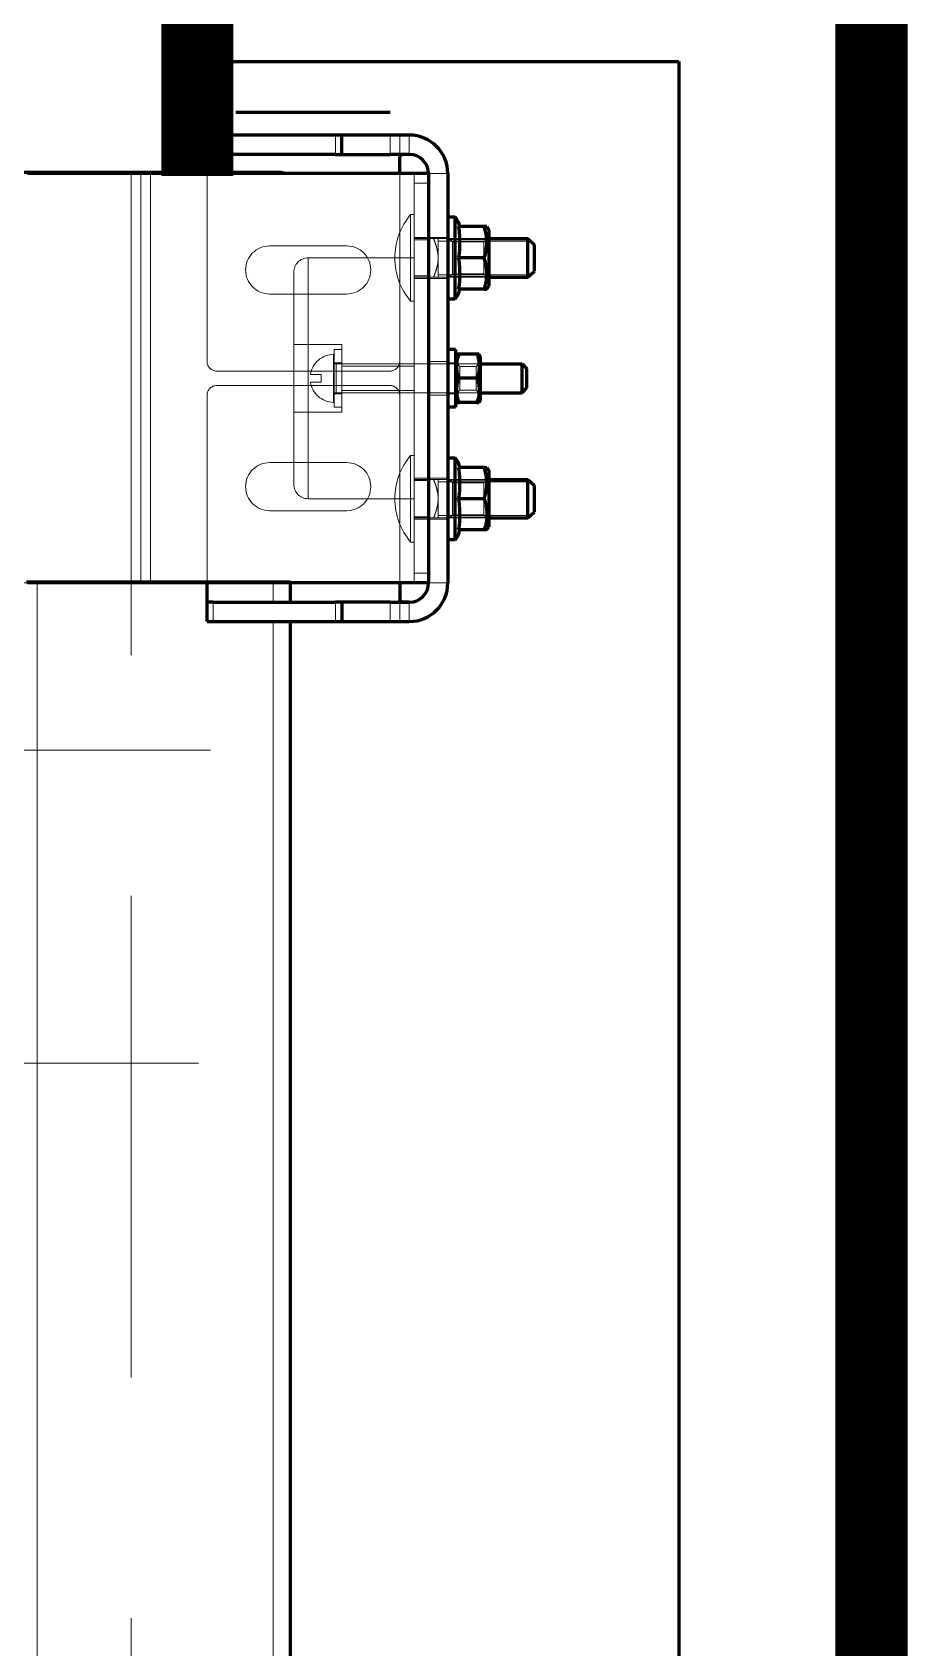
# Model space of a CAD drawing. Header units: millimetres. Extents: x 0 to 594, y 0 to 420.
# Drawn here: x 463.33 to 470.6, y 154.75 to 168.16 of the extents above; entities that cross this region are included whole.
import ezdxf

# ---------------------------------------------------------------- set-up
doc = ezdxf.new("R2010")
doc.units = ezdxf.units.MM
for name, pattern in [('K5LT_AXLED', [19.5, 15, -1.5, 1.5, -1.5]), ('K5LT_BASIC', [0]), ('K5LT_DASHED', [6, 4, -2]), ('K5LT_THIN', [0])]:
    doc.linetypes.add(name, pattern=pattern)
doc.layers.add('Системный слой', color=7, linetype='Continuous')

# ---------------------------------------------------------------- blocks, each defined once
blk = doc.blocks.new('U564')
at = {"layer": 'Системный слой', "color": 30, "linetype": 'K5LT_AXLED', "lineweight": 18, "true_color": 0xff8000}
for q in [(462.491, 164.52), (460.171, 162.2), (462.491, 159.88), (464.811, 162.2)]:
    blk.add_line((462.491, 162.2), q, dxfattribs=at)
blk = doc.blocks.new('U605')
at = {"layer": 'Системный слой', "color": 30, "linetype": 'K5LT_AXLED', "lineweight": 18, "true_color": 0xff8000}
for q in [(462.593, 161.72), (460.473, 159.6), (462.593, 157.48), (464.713, 159.6)]:
    blk.add_line((462.593, 159.6), q, dxfattribs=at)
blk = doc.blocks.new('U604')
at = {"layer": 'Системный слой', "color": 5, "linetype": 'K5LT_BASIC', "lineweight": 60, "true_color": 0x0000ff}
for radius in [0.12, 0.03]:
    blk.add_circle((462.593, 159.6), radius, dxfattribs=at)
at = {"layer": 'Системный слой'}
blk.add_blockref('U605', (0, 0), dxfattribs=at)
blk = doc.blocks.new('U662')
at = {"layer": 'Системный слой', "color": 5, "linetype": 'K5LT_BASIC', "lineweight": 60, "true_color": 0x0000ff}
for p, q in [((464.783, 167.15), (464.783, 167.31)), ((464.835, 167.31), (464.783, 167.31)), ((465.85, 167.31), (464.835, 167.31)), ((465.903, 167.31), (465.85, 167.31)), ((465.903, 167.15), (465.903, 167.31)), ((466.303, 167.31), (465.903, 167.31)), ((466.463, 167.31), (466.303, 167.31)), ((464.783, 166.99), (464.783, 167.15)), ((464.783, 167.15), (464.835, 167.15)), ((465.85, 167.15), (464.835, 167.15)), ((465.85, 167.15), (465.903, 167.15)), ((465.903, 167.15), (466.303, 167.15)), ((466.463, 167.15), (466.303, 167.15)), ((466.383, 166.99), (466.383, 167.128)), ((464.234, 166.99), (463.292, 166.99)), ((464.314, 166.99), (464.234, 166.99)), ((466.383, 166.99), (464.314, 166.99)), ((466.623, 166.99), (466.383, 166.99)), ((466.623, 166.99), (466.623, 163.59)), ((466.783, 166.99), (466.783, 163.59)), ((466.783, 166.63), (466.843, 166.63)), ((466.843, 165.95), (466.843, 166.63)), ((467.084, 166.55), (466.869, 166.55)), ((467.108, 166.55), (467.084, 166.55)), ((467.108, 166.55), (467.123, 166.524)), ((467.108, 166.55), (467.123, 166.524)), ((467.123, 166.524), (467.123, 166.056)), ((467.123, 166.45), (467.447, 166.45)), ((467.447, 166.45), (467.503, 166.4)), ((467.447, 166.13), (467.447, 166.45)), ((467.503, 166.18), (467.503, 166.4)), ((467.084, 166.29), (466.869, 166.29)), ((467.123, 166.13), (467.447, 166.13)), ((467.447, 166.13), (467.503, 166.18)), ((467.084, 166.03), (466.869, 166.03)), ((467.084, 166.03), (467.108, 166.03)), ((467.108, 166.03), (467.123, 166.056)), ((467.108, 166.03), (467.123, 166.056)), ((467.108, 166.03), (467.108, 166.03)), ((466.783, 165.95), (466.843, 165.95)), ((466.847, 165.53), (466.783, 165.53)), ((466.847, 165.53), (466.847, 165.05)), ((466.858, 165.49), (466.847, 165.47)), ((466.876, 165.49), (466.858, 165.49)), ((467.025, 165.49), (466.876, 165.49)), ((467.043, 165.49), (467.025, 165.49)), ((467.055, 165.47), (467.043, 165.49)), ((467.055, 165.134), (467.055, 165.47)), ((467.055, 165.41), (467.399, 165.41)), ((467.399, 165.41), (467.439, 165.37)), ((467.399, 165.17), (467.399, 165.41)), ((467.439, 165.21), (467.439, 165.37)), ((467.025, 165.29), (466.876, 165.29)), ((467.399, 165.17), (467.439, 165.21)), ((466.847, 165.05), (466.783, 165.05)), ((466.858, 165.09), (466.847, 165.11)), ((466.858, 165.09), (466.876, 165.09)), ((467.025, 165.09), (466.876, 165.09)), ((467.025, 165.09), (467.043, 165.09)), ((467.055, 165.11), (467.043, 165.09)), ((467.055, 165.17), (467.399, 165.17)), ((467.055, 165.11), (467.055, 165.134)), ((466.783, 164.63), (466.843, 164.63)), ((466.843, 163.95), (466.843, 164.63)), ((467.084, 164.55), (466.869, 164.55)), ((467.084, 164.55), (466.88, 164.55)), ((467.084, 164.55), (467.108, 164.55)), ((467.108, 164.55), (467.123, 164.524)), ((467.108, 164.55), (467.123, 164.524)), ((467.123, 164.524), (467.123, 164.056)), ((467.123, 164.45), (467.447, 164.45)), ((467.447, 164.45), (467.503, 164.4)), ((467.447, 164.13), (467.447, 164.45)), ((467.503, 164.18), (467.503, 164.4)), ((467.084, 164.29), (466.869, 164.29)), ((467.123, 164.13), (467.447, 164.13)), ((467.447, 164.13), (467.503, 164.18)), ((467.084, 164.03), (466.869, 164.03)), ((467.084, 164.03), (466.88, 164.03)), ((467.108, 164.03), (467.084, 164.03)), ((467.108, 164.03), (467.123, 164.056)), ((467.108, 164.03), (467.123, 164.056)), ((466.783, 163.95), (466.843, 163.95)), ((464.234, 163.59), (463.292, 163.59)), ((464.314, 163.59), (464.234, 163.59)), ((466.383, 163.59), (464.314, 163.59)), ((464.783, 163.43), (464.783, 163.59)), ((466.623, 163.59), (466.383, 163.59)), ((466.383, 163.59), (466.383, 163.451)), ((464.835, 163.43), (464.783, 163.43)), ((464.783, 163.27), (464.783, 163.43)), ((464.835, 163.43), (465.85, 163.43)), ((465.903, 163.43), (465.85, 163.43)), ((466.303, 163.43), (465.903, 163.43)), ((465.903, 163.43), (465.903, 163.27)), ((466.303, 163.43), (466.463, 163.43)), ((464.783, 163.27), (464.835, 163.27)), ((464.835, 163.27), (465.85, 163.27)), ((465.85, 163.27), (465.903, 163.27)), ((465.903, 163.27), (466.303, 163.27)), ((466.303, 163.27), (466.463, 163.27))]:
    blk.add_line(p, q, dxfattribs=at)
at = {"layer": 'Системный слой', "color": 7, "linetype": 'K5LT_THIN', "lineweight": 18}
for p, q in [((464.835, 167.15), (464.835, 167.31)), ((465.85, 167.31), (465.85, 167.15)), ((466.303, 167.15), (466.303, 167.31)), ((466.463, 167.31), (466.463, 167.15)), ((464.234, 163.59), (464.234, 166.99)), ((464.314, 163.59), (464.314, 166.99)), ((466.383, 163.59), (466.383, 166.99)), ((466.623, 166.99), (466.783, 166.99)), ((467.123, 166.43), (467.447, 166.43)), ((467.469, 166.43), (467.447, 166.43)), ((467.123, 166.15), (467.447, 166.15)), ((467.469, 166.15), (467.447, 166.15)), ((467.123, 164.43), (467.447, 164.43)), ((467.469, 164.43), (467.447, 164.43)), ((467.123, 164.15), (467.447, 164.15)), ((467.469, 164.15), (467.447, 164.15)), ((466.783, 163.59), (466.623, 163.59)), ((464.835, 163.27), (464.835, 163.43)), ((465.85, 163.43), (465.85, 163.27)), ((466.303, 163.43), (466.303, 163.27)), ((466.463, 163.27), (466.463, 163.43))]:
    blk.add_line(p, q, dxfattribs=at)
at = {"layer": 'Системный слой', "color": 7, "linetype": 'K5LT_DASHED', "lineweight": 18}
for p, q in [((466.383, 167.3), (466.383, 167.128)), ((466.463, 167.15), (466.463, 167.31)), ((466.463, 167.15), (466.462, 167.15)), ((463.212, 166.99), (464.154, 166.99)), ((464.154, 163.59), (464.154, 166.99)), ((464.154, 166.99), (464.154, 96.037)), ((464.154, 166.99), (464.314, 166.99)), ((464.234, 166.99), (464.234, 163.59)), ((464.314, 163.59), (464.314, 166.99)), ((464.314, 166.99), (464.314, 163.59)), ((464.314, 166.99), (464.314, 163.59)), ((464.314, 166.99), (466.383, 166.99)), ((464.783, 165.43), (464.783, 166.99)), ((466.383, 166.99), (464.783, 166.99)), ((466.383, 166.99), (464.783, 166.99)), ((466.383, 163.59), (466.383, 166.99)), ((466.383, 166.99), (466.503, 166.99)), ((466.383, 166.99), (466.383, 163.59)), ((466.383, 166.99), (466.383, 163.59)), ((466.383, 165.43), (466.383, 166.99)), ((466.503, 163.59), (466.503, 166.99)), ((466.503, 166.99), (466.503, 166.91)), ((466.623, 166.99), (466.503, 166.99)), ((466.623, 163.59), (466.623, 166.99)), ((466.623, 166.91), (466.623, 166.99)), ((466.783, 166.99), (466.623, 166.99)), ((466.623, 166.91), (466.503, 166.91)), ((466.503, 163.67), (466.503, 166.91)), ((466.623, 166.91), (466.503, 166.91)), ((466.623, 166.91), (466.623, 163.67)), ((466.474, 166.65), (466.503, 166.65)), ((466.474, 165.93), (466.474, 166.65)), ((466.503, 165.93), (466.503, 166.65)), ((466.783, 165.95), (466.783, 166.63)), ((466.783, 165.95), (466.783, 166.63)), ((466.783, 166.63), (466.843, 166.63)), ((466.843, 166.63), (466.843, 166.584)), ((466.843, 165.95), (466.843, 166.63)), ((466.843, 166.63), (466.843, 165.995)), ((466.843, 166.584), (466.843, 165.95)), ((466.869, 166.55), (466.88, 166.55)), ((467.084, 166.55), (466.869, 166.55)), ((466.869, 166.55), (466.88, 166.55)), ((467.084, 166.55), (467.108, 166.55)), ((466.623, 166.46), (466.503, 166.46)), ((466.623, 166.46), (466.503, 166.46)), ((466.664, 166.45), (466.503, 166.45)), ((466.623, 166.44), (466.503, 166.44)), ((466.623, 166.44), (466.503, 166.44)), ((466.623, 166.44), (466.503, 166.44)), ((466.623, 166.44), (466.503, 166.44)), ((466.623, 166.46), (466.783, 166.46)), ((466.664, 166.45), (466.703, 166.45)), ((466.703, 166.29), (466.703, 166.45)), ((466.703, 166.45), (466.703, 166.403)), ((466.703, 166.29), (466.703, 166.45)), ((466.703, 166.45), (466.703, 166.403)), ((466.703, 166.45), (467.123, 166.45)), ((466.703, 166.43), (467.447, 166.43)), ((466.703, 166.43), (467.123, 166.43)), ((466.703, 166.403), (466.703, 166.29)), ((466.703, 166.403), (466.703, 166.29)), ((466.783, 166.463), (466.823, 166.423)), ((466.783, 166.463), (466.823, 166.423)), ((467.103, 166.443), (466.803, 166.443)), ((467.103, 166.443), (466.803, 166.443)), ((467.083, 166.423), (466.823, 166.423)), ((466.823, 166.157), (466.823, 166.423)), ((467.083, 166.423), (466.823, 166.423)), ((466.823, 166.423), (466.823, 166.157)), ((467.123, 166.463), (467.083, 166.423)), ((467.123, 166.463), (467.083, 166.423)), ((467.083, 166.157), (467.083, 166.423)), ((467.083, 166.423), (467.083, 166.157)), ((467.123, 166.524), (467.123, 166.173)), ((467.447, 166.45), (467.447, 166.403)), ((467.447, 166.43), (467.469, 166.43)), ((467.447, 166.403), (467.447, 166.13)), ((465.303, 166.39), (465.943, 166.39)), ((466.503, 166.29), (465.623, 166.29)), ((465.623, 164.29), (465.623, 166.29)), ((466.503, 166.29), (466.503, 164.663)), ((466.703, 166.29), (466.703, 166.13)), ((466.703, 166.13), (466.703, 166.29)), ((466.703, 166.29), (466.703, 166.13)), ((466.703, 166.13), (466.703, 166.29)), ((467.084, 166.29), (466.869, 166.29)), ((467.084, 166.29), (466.869, 166.29)), ((467.084, 166.29), (466.869, 166.29)), ((465.503, 166.17), (465.503, 164.738)), ((466.623, 166.14), (466.503, 166.14)), ((466.623, 166.14), (466.503, 166.14)), ((466.623, 166.14), (466.503, 166.14)), ((466.623, 166.14), (466.503, 166.14)), ((466.664, 166.13), (466.503, 166.13)), ((466.703, 166.13), (466.664, 166.13)), ((466.703, 166.15), (467.447, 166.15)), ((466.703, 166.15), (467.123, 166.15)), ((466.703, 166.13), (467.123, 166.13)), ((466.783, 166.117), (466.823, 166.157)), ((466.783, 166.117), (466.823, 166.157)), ((467.103, 166.137), (466.803, 166.137)), ((467.103, 166.137), (466.803, 166.137)), ((467.083, 166.157), (466.823, 166.157)), ((467.083, 166.157), (466.823, 166.157)), ((467.123, 166.117), (467.083, 166.157)), ((467.123, 166.117), (467.083, 166.157)), ((467.123, 166.173), (467.123, 166.056)), ((467.447, 166.15), (467.469, 166.15)), ((465.943, 165.99), (465.303, 165.99)), ((466.623, 166.12), (466.503, 166.12)), ((466.623, 166.12), (466.503, 166.12)), ((466.623, 166.12), (466.783, 166.12)), ((466.843, 165.995), (466.843, 165.95)), ((466.88, 166.03), (466.869, 166.03)), ((466.869, 166.03), (466.88, 166.03)), ((467.084, 166.03), (466.869, 166.03)), ((467.108, 166.03), (467.084, 166.03)), ((466.474, 165.93), (466.503, 165.93)), ((466.783, 165.95), (466.843, 165.95)), ((465.903, 165.57), (465.503, 165.57)), ((465.834, 165.49), (465.839, 165.49)), ((465.834, 165.09), (465.834, 165.49)), ((465.839, 165.53), (465.839, 165.05)), ((465.903, 165.53), (465.839, 165.53)), ((465.839, 165.09), (465.839, 165.49)), ((465.903, 165.57), (465.903, 165.114)), ((465.903, 165.53), (465.903, 165.05)), ((466.783, 165.53), (466.783, 165.05)), ((466.847, 165.134), (466.847, 165.47)), ((466.303, 165.35), (464.863, 165.35)), ((465.641, 165.322), (465.731, 165.322)), ((465.731, 165.258), (465.731, 165.322)), ((465.903, 165.418), (465.839, 165.418)), ((465.855, 165.17), (465.855, 165.41)), ((465.855, 165.41), (467.055, 165.41)), ((466.503, 165.39), (465.903, 165.39)), ((466.623, 165.43), (466.783, 165.43)), ((466.847, 165.418), (466.783, 165.418)), ((466.847, 165.425), (466.883, 165.388)), ((467.018, 165.388), (466.883, 165.388)), ((466.883, 165.191), (466.883, 165.388)), ((467.055, 165.425), (467.018, 165.388)), ((467.018, 165.191), (467.018, 165.388)), ((467.399, 165.41), (467.399, 165.29)), ((464.863, 165.23), (466.303, 165.23)), ((465.641, 165.258), (465.731, 165.258)), ((466.503, 165.19), (465.903, 165.19)), ((466.847, 165.155), (466.883, 165.191)), ((467.025, 165.29), (466.876, 165.29)), ((467.018, 165.191), (466.883, 165.191)), ((467.055, 165.155), (467.018, 165.191)), ((467.399, 165.29), (467.399, 165.17)), ((464.783, 163.59), (464.783, 165.15)), ((465.834, 165.09), (465.839, 165.09)), ((465.903, 165.162), (465.839, 165.162)), ((465.903, 165.05), (465.839, 165.05)), ((465.855, 165.17), (467.055, 165.17)), ((465.903, 165.114), (465.903, 165.01)), ((466.383, 163.59), (466.383, 165.15)), ((466.623, 165.15), (466.783, 165.15)), ((466.847, 165.162), (466.783, 165.162)), ((466.847, 165.11), (466.847, 165.134)), ((465.903, 165.01), (465.503, 165.01)), ((465.503, 164.738), (465.503, 164.41)), ((466.474, 164.65), (466.503, 164.65)), ((466.474, 164.65), (466.503, 164.65)), ((466.474, 163.93), (466.474, 164.65)), ((466.474, 163.93), (466.474, 164.65)), ((466.474, 164.65), (466.474, 164.544)), ((466.503, 164.663), (466.503, 164.29)), ((466.503, 163.93), (466.503, 164.65)), ((466.503, 163.93), (466.503, 164.65)), ((465.303, 164.59), (465.943, 164.59)), ((466.474, 164.544), (466.474, 163.93)), ((466.783, 163.95), (466.783, 164.63)), ((466.783, 164.63), (466.843, 164.63)), ((466.783, 163.95), (466.783, 164.63)), ((466.843, 163.95), (466.843, 164.63)), ((466.843, 164.63), (466.843, 164.29)), ((466.869, 164.55), (466.88, 164.55)), ((466.869, 164.55), (466.88, 164.55)), ((466.88, 164.55), (466.869, 164.55)), ((467.084, 164.55), (467.108, 164.55)), ((467.123, 164.524), (467.123, 164.173)), ((466.623, 164.46), (466.503, 164.46)), ((466.623, 164.46), (466.503, 164.46)), ((466.664, 164.45), (466.503, 164.45)), ((466.664, 164.45), (466.503, 164.45)), ((466.623, 164.44), (466.503, 164.44)), ((466.623, 164.44), (466.503, 164.44)), ((466.623, 164.44), (466.503, 164.44)), ((466.623, 164.44), (466.503, 164.44)), ((466.623, 164.46), (466.783, 164.46)), ((466.664, 164.45), (466.703, 164.45)), ((466.664, 164.45), (466.703, 164.45)), ((466.703, 164.45), (467.447, 164.45)), ((466.703, 164.29), (466.703, 164.45)), ((466.703, 164.45), (466.703, 164.403)), ((466.703, 164.29), (466.703, 164.45)), ((466.703, 164.45), (466.703, 164.403)), ((466.703, 164.45), (466.703, 164.29)), ((466.703, 164.29), (466.703, 164.45)), ((466.703, 164.45), (466.703, 164.29)), ((466.703, 164.29), (466.703, 164.45)), ((466.703, 164.45), (467.123, 164.45)), ((466.703, 164.43), (467.447, 164.43)), ((466.703, 164.43), (467.447, 164.43)), ((466.703, 164.43), (467.447, 164.43)), ((466.703, 164.43), (467.123, 164.43)), ((466.703, 164.403), (466.703, 164.29)), ((466.703, 164.403), (466.703, 164.29)), ((466.783, 164.463), (466.823, 164.423)), ((466.783, 164.463), (466.823, 164.423)), ((467.103, 164.443), (466.803, 164.443)), ((467.103, 164.443), (466.803, 164.443)), ((467.083, 164.423), (466.823, 164.423)), ((466.823, 164.423), (466.823, 164.157)), ((467.083, 164.423), (466.823, 164.423)), ((466.823, 164.423), (466.823, 164.157)), ((467.123, 164.463), (467.083, 164.423)), ((467.123, 164.463), (467.083, 164.423)), ((467.083, 164.423), (467.083, 164.157)), ((467.083, 164.423), (467.083, 164.157)), ((467.447, 164.45), (467.503, 164.4)), ((467.447, 164.45), (467.447, 164.177)), ((467.447, 164.13), (467.447, 164.45)), ((467.447, 164.45), (467.447, 164.403)), ((467.447, 164.43), (467.469, 164.43)), ((467.447, 164.43), (467.469, 164.43)), ((467.447, 164.403), (467.447, 164.13)), ((467.503, 164.18), (467.503, 164.4)), ((466.503, 164.29), (465.623, 164.29)), ((466.703, 164.29), (466.703, 164.13)), ((466.703, 164.13), (466.703, 164.29)), ((466.703, 164.29), (466.703, 164.13)), ((466.703, 164.13), (466.703, 164.29)), ((466.703, 164.13), (466.703, 164.29)), ((466.703, 164.29), (466.703, 164.177)), ((466.703, 164.29), (466.703, 164.177)), ((466.703, 164.13), (466.703, 164.29)), ((466.843, 164.29), (466.843, 163.95)), ((467.084, 164.29), (466.869, 164.29)), ((467.084, 164.29), (466.869, 164.29)), ((467.084, 164.29), (466.869, 164.29)), ((465.943, 164.19), (465.303, 164.19)), ((466.623, 164.14), (466.503, 164.14)), ((466.623, 164.14), (466.503, 164.14)), ((466.623, 164.14), (466.503, 164.14)), ((466.623, 164.14), (466.503, 164.14)), ((466.664, 164.13), (466.503, 164.13)), ((466.664, 164.13), (466.503, 164.13)), ((466.623, 164.12), (466.503, 164.12)), ((466.623, 164.12), (466.503, 164.12)), ((466.623, 164.12), (466.783, 164.12)), ((466.703, 164.13), (466.664, 164.13)), ((466.703, 164.13), (466.664, 164.13)), ((466.703, 164.177), (466.703, 164.13)), ((466.703, 164.177), (466.703, 164.13)), ((466.703, 164.15), (467.447, 164.15)), ((466.703, 164.15), (467.447, 164.15)), ((466.703, 164.15), (467.447, 164.15)), ((466.703, 164.15), (467.123, 164.15)), ((466.703, 164.13), (467.447, 164.13)), ((466.703, 164.13), (467.123, 164.13)), ((466.783, 164.117), (466.823, 164.157)), ((466.783, 164.117), (466.823, 164.157)), ((467.103, 164.137), (466.803, 164.137)), ((467.103, 164.137), (466.803, 164.137)), ((467.083, 164.157), (466.823, 164.157)), ((467.083, 164.157), (466.823, 164.157)), ((467.123, 164.117), (467.083, 164.157)), ((467.123, 164.117), (467.083, 164.157)), ((467.123, 164.173), (467.123, 164.056)), ((467.447, 164.13), (467.503, 164.18)), ((467.447, 164.177), (467.447, 164.13)), ((467.447, 164.15), (467.469, 164.15)), ((467.447, 164.15), (467.469, 164.15)), ((466.869, 164.03), (466.88, 164.03)), ((466.88, 164.03), (466.869, 164.03)), ((466.88, 164.03), (466.869, 164.03)), ((467.108, 164.03), (467.084, 164.03)), ((466.474, 163.93), (466.503, 163.93)), ((466.474, 163.93), (466.503, 163.93)), ((466.783, 163.95), (466.843, 163.95)), ((463.212, 163.59), (464.154, 163.59)), ((464.154, 163.59), (464.314, 163.59)), ((464.314, 163.59), (466.383, 163.59)), ((464.783, 163.59), (466.383, 163.59)), ((464.783, 163.59), (466.383, 163.59)), ((466.383, 163.59), (466.503, 163.59)), ((466.623, 163.67), (466.503, 163.67)), ((466.623, 163.67), (466.503, 163.67)), ((466.503, 163.67), (466.503, 163.59)), ((466.623, 163.59), (466.503, 163.59)), ((466.623, 163.59), (466.623, 163.67)), ((466.623, 163.59), (466.783, 163.59)), ((466.383, 163.451), (466.383, 163.28)), ((466.463, 163.43), (466.462, 163.43)), ((466.463, 163.27), (466.463, 163.43))]:
    blk.add_line(p, q, dxfattribs=at)
at = {"layer": 'Системный слой', "color": 5, "linetype": 'K5LT_BASIC', "lineweight": 60, "true_color": 0x0000ff}
for centre, radius, start, end in [((466.463, 166.99), 0.32, 0, 90), ((466.463, 166.99), 0.16, 0, 90), ((466.744, 166.535), 0.137, 6.2623, 43.8685), ((466.744, 166.045), 0.137, 316.1315, 353.7377), ((466.744, 166.045), 0.137, 316.1315, 338.6321), ((466.744, 164.535), 0.137, 6.2623, 43.8685), ((466.744, 164.535), 0.137, 13.8151, 43.8685), ((466.744, 164.045), 0.137, 316.1315, 353.7377), ((466.744, 164.045), 0.137, 316.1315, 338.6321), ((466.463, 163.59), 0.16, 270, 0), ((466.463, 163.59), 0.32, 270, 0)]:
    blk.add_arc(centre, radius, start, end, dxfattribs=at)
at = {"layer": 'Системный слой', "color": 7, "linetype": 'K5LT_DASHED', "lineweight": 18}
for centre, radius, start, end in [((466.903, 166.29), 0.56, 139.9948, 180), ((466.744, 166.535), 0.137, 6.2623, 43.8685), ((465.303, 166.19), 0.2, 90, 270), ((465.623, 166.17), 0.12, 90, 180), ((465.943, 166.19), 0.2, 270, 90), ((466.903, 166.29), 0.56, 180, 220.0052), ((466.744, 166.045), 0.137, 338.6321, 353.7377), ((465.839, 165.29), 0.2, 91.2029, 170.7952), ((464.863, 165.43), 0.08, 180, 270), ((465.855, 165.426), 0.016, 180, 270), ((466.303, 165.43), 0.08, 270, 0), ((464.863, 165.15), 0.08, 90, 180), ((465.839, 165.29), 0.2, 189.2048, 268.7971), ((466.303, 165.15), 0.08, 0, 90), ((465.855, 165.154), 0.016, 90, 180), ((466.903, 164.29), 0.56, 139.9948, 180), ((466.903, 164.29), 0.56, 139.9948, 180), ((465.303, 164.39), 0.2, 90, 270), ((465.943, 164.39), 0.2, 270, 90), ((466.744, 164.535), 0.137, 6.2623, 13.8151), ((465.623, 164.41), 0.12, 180, 270), ((466.903, 164.29), 0.56, 180, 220.0052), ((466.903, 164.29), 0.56, 180, 220.0052), ((466.744, 164.045), 0.137, 338.6321, 353.7377)]:
    blk.add_arc(centre, radius, start, end, dxfattribs=at)
for points, knots in [([(466.463, 167.31), (466.458, 167.31), (466.451, 167.31), (466.44, 167.31), (466.432, 167.31), (466.423, 167.31), (466.415, 167.31), (466.408, 167.309), (466.401, 167.309), (466.395, 167.308), (466.39, 167.307), (466.387, 167.305), (466.384, 167.304), (466.383, 167.302), (466.383, 167.3), (466.383, 167.3)], [0, 0, 0, 0, 1.697543, 2.546301, 4.242394, 5.231324, 6.361562, 7.632783, 8.903855, 10.174849, 11.44576, 12.469599, 13.781154, 14.875518, 16, 16, 16, 16]), ([(466.869, 166.55), (466.871, 166.543), (466.873, 166.532), (466.876, 166.515), (466.877, 166.501), (466.878, 166.487), (466.879, 166.473), (466.88, 166.458), (466.88, 166.444), (466.88, 166.429), (466.88, 166.416), (466.88, 166.405), (466.88, 166.393), (466.88, 166.38), (466.879, 166.364), (466.878, 166.348), (466.876, 166.331), (466.874, 166.315), (466.872, 166.301), (466.87, 166.293), (466.869, 166.29)], [0, 0, 0, 0, 1.681923, 2.813878, 3.953273, 5.098232, 6.249568, 7.408919, 8.577144, 9.75378, 10.926066, 11.696605, 12.457191, 13.755267, 14.827527, 16.332734, 17.709999, 19.003964, 20.219014, 21, 21, 21, 21]), ([(466.869, 166.29), (466.871, 166.297), (466.873, 166.308), (466.876, 166.325), (466.877, 166.339), (466.878, 166.354), (466.879, 166.369), (466.88, 166.385), (466.88, 166.399), (466.88, 166.409), (466.88, 166.418), (466.88, 166.426), (466.88, 166.435), (466.88, 166.443), (466.88, 166.452), (466.879, 166.461), (466.879, 166.47), (466.879, 166.481), (466.878, 166.496), (466.876, 166.514), (466.873, 166.532), (466.871, 166.544), (466.869, 166.55)], [0, 0, 0, 0, 1.842315, 3.098422, 4.383503, 5.695532, 7.041088, 8.427369, 9.854061, 10.583065, 11.313539, 12.052918, 12.80134, 13.561499, 14.324983, 15.098683, 15.877435, 16.662698, 18.238422, 19.82423, 21.413904, 23, 23, 23, 23]), ([(466.869, 166.55), (466.871, 166.543), (466.873, 166.531), (466.876, 166.515), (466.877, 166.501), (466.878, 166.486), (466.879, 166.47), (466.88, 166.455), (466.88, 166.441), (466.88, 166.43), (466.88, 166.422), (466.88, 166.414), (466.88, 166.405), (466.88, 166.396), (466.88, 166.388), (466.879, 166.379), (466.879, 166.37), (466.879, 166.358), (466.878, 166.343), (466.876, 166.325), (466.873, 166.308), (466.871, 166.296), (466.869, 166.29)], [0, 0, 0, 0, 1.842314, 3.098422, 4.383502, 5.695531, 7.041086, 8.427368, 9.854059, 10.583064, 11.313537, 12.052916, 12.801338, 13.561498, 14.324982, 15.098682, 15.877434, 16.662697, 18.238421, 19.824229, 21.413904, 23, 23, 23, 23]), ([(467.084, 166.55), (467.086, 166.546), (467.088, 166.54), (467.09, 166.531), (467.094, 166.518), (467.099, 166.5), (467.103, 166.477), (467.106, 166.458), (467.107, 166.442), (467.108, 166.427), (467.108, 166.412), (467.107, 166.396), (467.105, 166.378), (467.102, 166.355), (467.095, 166.325), (467.088, 166.302), (467.084, 166.29)], [0, 0, 0, 0, 0.716121, 1.32946, 1.766719, 3.314194, 4.930448, 6.13776, 7.046143, 8.004916, 9.005939, 10.023841, 11.038485, 12.47648, 14.578243, 17, 17, 17, 17]), ([(467.084, 166.55), (467.089, 166.536), (467.096, 166.512), (467.102, 166.482), (467.105, 166.46), (467.107, 166.442), (467.108, 166.426), (467.108, 166.411), (467.107, 166.394), (467.105, 166.375), (467.101, 166.348), (467.094, 166.32), (467.087, 166.299), (467.084, 166.29)], [0, 0, 0, 0, 2.375577, 3.815057, 4.831532, 5.908721, 6.664132, 7.439703, 8.22738, 9.408496, 10.578685, 12.491829, 14, 14, 14, 14]), ([(467.084, 166.55), (467.088, 166.538), (467.094, 166.518), (467.101, 166.49), (467.104, 166.469), (467.107, 166.449), (467.108, 166.431), (467.108, 166.414), (467.107, 166.398), (467.105, 166.377), (467.1, 166.346), (467.093, 166.316), (467.086, 166.296), (467.084, 166.29)], [0, 0, 0, 0, 1.926218, 3.370751, 4.424683, 5.439367, 6.541242, 7.295589, 8.057181, 9.186603, 10.615258, 12.992476, 14, 14, 14, 14]), ([(466.664, 166.45), (466.666, 166.445), (466.671, 166.432), (466.679, 166.412), (466.686, 166.392), (466.692, 166.368), (466.697, 166.346), (466.701, 166.325), (466.702, 166.307), (466.703, 166.296), (466.703, 166.29)], [0, 0, 0, 0, 1.125471, 2.610161, 4.359109, 5.340026, 7.470914, 8.847078, 9.701443, 11, 11, 11, 11]), ([(466.703, 166.29), (466.703, 166.297), (466.702, 166.311), (466.7, 166.328), (466.697, 166.35), (466.692, 166.37), (466.684, 166.396), (466.677, 166.417), (466.67, 166.436), (466.666, 166.447), (466.664, 166.45)], [0, 0, 0, 0, 1.4647, 2.816618, 3.432912, 5.72652, 7.032134, 8.690976, 10.341422, 11, 11, 11, 11]), ([(466.664, 166.13), (466.666, 166.135), (466.671, 166.147), (466.679, 166.168), (466.686, 166.188), (466.692, 166.211), (466.697, 166.233), (466.701, 166.255), (466.702, 166.272), (466.703, 166.283), (466.703, 166.29)], [0, 0, 0, 0, 1.125471, 2.610161, 4.359109, 5.340026, 7.470914, 8.847078, 9.701443, 11, 11, 11, 11]), ([(466.703, 166.29), (466.703, 166.282), (466.702, 166.268), (466.7, 166.251), (466.697, 166.23), (466.692, 166.21), (466.684, 166.184), (466.677, 166.162), (466.67, 166.144), (466.666, 166.133), (466.664, 166.13)], [0, 0, 0, 0, 1.4647, 2.816618, 3.432912, 5.72652, 7.032134, 8.690976, 10.341422, 11, 11, 11, 11]), ([(466.869, 166.03), (466.871, 166.037), (466.873, 166.048), (466.876, 166.065), (466.877, 166.079), (466.878, 166.094), (466.879, 166.109), (466.88, 166.125), (466.88, 166.139), (466.88, 166.149), (466.88, 166.158), (466.88, 166.166), (466.88, 166.175), (466.88, 166.183), (466.88, 166.192), (466.879, 166.201), (466.879, 166.21), (466.879, 166.221), (466.878, 166.236), (466.876, 166.254), (466.873, 166.272), (466.871, 166.284), (466.869, 166.29)], [0, 0, 0, 0, 1.842315, 3.098422, 4.383503, 5.695532, 7.041088, 8.427369, 9.854061, 10.583065, 11.313539, 12.052918, 12.80134, 13.561499, 14.324983, 15.098683, 15.877435, 16.662698, 18.238422, 19.82423, 21.413904, 23, 23, 23, 23]), ([(466.869, 166.03), (466.871, 166.037), (466.873, 166.048), (466.876, 166.064), (466.877, 166.079), (466.878, 166.093), (466.879, 166.107), (466.88, 166.121), (466.88, 166.136), (466.88, 166.151), (466.88, 166.164), (466.88, 166.175), (466.88, 166.186), (466.88, 166.199), (466.879, 166.215), (466.878, 166.232), (466.876, 166.249), (466.874, 166.265), (466.872, 166.279), (466.87, 166.287), (466.869, 166.29)], [0, 0, 0, 0, 1.681923, 2.813878, 3.953273, 5.098232, 6.249568, 7.408919, 8.577144, 9.75378, 10.926066, 11.696605, 12.457191, 13.755267, 14.827527, 16.332734, 17.709999, 19.003964, 20.219014, 21, 21, 21, 21]), ([(466.869, 166.29), (466.871, 166.283), (466.873, 166.271), (466.876, 166.255), (466.877, 166.241), (466.878, 166.226), (466.879, 166.21), (466.88, 166.195), (466.88, 166.181), (466.88, 166.17), (466.88, 166.162), (466.88, 166.154), (466.88, 166.145), (466.88, 166.136), (466.88, 166.128), (466.879, 166.119), (466.879, 166.11), (466.879, 166.098), (466.878, 166.083), (466.876, 166.065), (466.873, 166.048), (466.871, 166.036), (466.869, 166.03)], [0, 0, 0, 0, 1.842315, 3.098422, 4.383503, 5.695532, 7.041088, 8.427369, 9.854061, 10.583065, 11.313539, 12.052918, 12.80134, 13.561499, 14.324983, 15.098683, 15.877435, 16.662698, 18.238422, 19.82423, 21.413904, 23, 23, 23, 23]), ([(467.084, 166.29), (467.088, 166.279), (467.094, 166.258), (467.1, 166.231), (467.104, 166.209), (467.106, 166.193), (467.107, 166.176), (467.108, 166.165), (467.108, 166.16)], [0, 0, 0, 0, 2.222279, 4.482815, 5.616669, 6.750747, 7.879273, 9, 9, 9, 9]), ([(467.108, 166.16), (467.108, 166.168), (467.107, 166.183), (467.105, 166.205), (467.101, 166.23), (467.094, 166.259), (467.088, 166.28), (467.084, 166.29)], [0, 0, 0, 0, 1.541977, 2.569897, 4.094941, 6.081535, 8, 8, 8, 8]), ([(467.084, 166.03), (467.089, 166.044), (467.096, 166.067), (467.102, 166.097), (467.105, 166.119), (467.107, 166.137), (467.108, 166.154), (467.108, 166.168), (467.107, 166.185), (467.105, 166.205), (467.101, 166.232), (467.094, 166.26), (467.087, 166.281), (467.084, 166.29)], [0, 0, 0, 0, 2.375577, 3.815057, 4.831532, 5.908721, 6.664132, 7.439703, 8.22738, 9.408496, 10.578685, 12.491829, 14, 14, 14, 14]), ([(467.108, 166.16), (467.108, 166.151), (467.107, 166.137), (467.105, 166.115), (467.101, 166.09), (467.094, 166.061), (467.088, 166.04), (467.084, 166.03)], [0, 0, 0, 0, 1.541977, 2.569897, 4.094941, 6.081535, 8, 8, 8, 8]), ([(467.084, 166.03), (467.088, 166.04), (467.094, 166.062), (467.1, 166.088), (467.104, 166.11), (467.106, 166.127), (467.107, 166.143), (467.108, 166.154), (467.108, 166.16)], [0, 0, 0, 0, 2.222279, 4.482815, 5.616669, 6.750747, 7.879273, 9, 9, 9, 9]), ([(466.876, 165.49), (466.872, 165.477), (466.866, 165.458), (466.862, 165.437), (466.86, 165.422), (466.859, 165.409), (466.858, 165.393), (466.858, 165.378), (466.859, 165.362), (466.862, 165.343), (466.867, 165.319), (466.872, 165.301), (466.876, 165.29)], [0, 0, 0, 0, 2.518157, 3.772782, 4.194321, 5.312638, 6.399119, 7.145894, 8.272229, 9.385782, 10.846166, 13, 13, 13, 13]), ([(467.025, 165.29), (467.029, 165.302), (467.035, 165.322), (467.039, 165.343), (467.041, 165.358), (467.043, 165.371), (467.043, 165.387), (467.043, 165.402), (467.042, 165.417), (467.039, 165.437), (467.034, 165.461), (467.029, 165.479), (467.025, 165.49)], [0, 0, 0, 0, 2.518157, 3.772782, 4.194321, 5.312638, 6.399119, 7.145894, 8.272229, 9.385782, 10.846166, 13, 13, 13, 13]), ([(466.876, 165.29), (466.872, 165.277), (466.866, 165.258), (466.862, 165.237), (466.86, 165.222), (466.859, 165.209), (466.858, 165.193), (466.858, 165.178), (466.859, 165.162), (466.862, 165.143), (466.867, 165.119), (466.872, 165.101), (466.876, 165.09)], [0, 0, 0, 0, 2.518157, 3.772782, 4.194321, 5.312638, 6.399119, 7.145894, 8.272229, 9.385782, 10.846166, 13, 13, 13, 13]), ([(467.025, 165.09), (467.029, 165.102), (467.035, 165.122), (467.039, 165.143), (467.041, 165.158), (467.043, 165.171), (467.043, 165.187), (467.043, 165.202), (467.042, 165.217), (467.039, 165.237), (467.034, 165.261), (467.029, 165.279), (467.025, 165.29)], [0, 0, 0, 0, 2.518157, 3.772782, 4.194321, 5.312638, 6.399119, 7.145894, 8.272229, 9.385782, 10.846166, 13, 13, 13, 13]), ([(466.869, 164.29), (466.871, 164.297), (466.873, 164.308), (466.876, 164.325), (466.877, 164.339), (466.878, 164.354), (466.879, 164.369), (466.88, 164.385), (466.88, 164.399), (466.88, 164.409), (466.88, 164.418), (466.88, 164.426), (466.88, 164.435), (466.88, 164.443), (466.88, 164.452), (466.879, 164.461), (466.879, 164.47), (466.879, 164.481), (466.878, 164.496), (466.876, 164.514), (466.873, 164.532), (466.871, 164.544), (466.869, 164.55)], [0, 0, 0, 0, 1.842315, 3.098422, 4.383503, 5.695532, 7.041088, 8.427369, 9.854061, 10.583065, 11.313539, 12.052918, 12.80134, 13.561499, 14.324983, 15.098683, 15.877435, 16.662698, 18.238422, 19.82423, 21.413904, 23, 23, 23, 23]), ([(466.869, 164.55), (466.871, 164.543), (466.873, 164.531), (466.876, 164.515), (466.877, 164.501), (466.878, 164.486), (466.879, 164.47), (466.88, 164.455), (466.88, 164.441), (466.88, 164.43), (466.88, 164.422), (466.88, 164.414), (466.88, 164.405), (466.88, 164.396), (466.88, 164.388), (466.879, 164.379), (466.879, 164.37), (466.879, 164.358), (466.878, 164.343), (466.876, 164.325), (466.873, 164.308), (466.871, 164.296), (466.869, 164.29)], [0, 0, 0, 0, 1.842314, 3.098422, 4.383502, 5.695531, 7.041086, 8.427368, 9.854059, 10.583064, 11.313537, 12.052916, 12.801338, 13.561498, 14.324982, 15.098682, 15.877434, 16.662697, 18.238421, 19.824229, 21.413904, 23, 23, 23, 23]), ([(466.869, 164.29), (466.871, 164.297), (466.873, 164.308), (466.876, 164.324), (466.877, 164.339), (466.878, 164.353), (466.879, 164.367), (466.88, 164.381), (466.88, 164.396), (466.88, 164.411), (466.88, 164.424), (466.88, 164.435), (466.88, 164.446), (466.88, 164.459), (466.879, 164.475), (466.878, 164.492), (466.876, 164.509), (466.874, 164.525), (466.872, 164.539), (466.87, 164.547), (466.869, 164.55)], [0, 0, 0, 0, 1.681923, 2.813878, 3.953273, 5.098232, 6.249568, 7.408919, 8.577144, 9.75378, 10.926066, 11.696605, 12.457191, 13.755267, 14.827527, 16.332734, 17.709999, 19.003964, 20.219014, 21, 21, 21, 21]), ([(467.084, 164.55), (467.089, 164.536), (467.096, 164.512), (467.102, 164.482), (467.105, 164.46), (467.107, 164.442), (467.108, 164.426), (467.108, 164.411), (467.107, 164.394), (467.105, 164.375), (467.101, 164.348), (467.094, 164.32), (467.087, 164.299), (467.084, 164.29)], [0, 0, 0, 0, 2.375577, 3.815057, 4.831532, 5.908721, 6.664132, 7.439703, 8.22738, 9.408496, 10.578685, 12.491829, 14, 14, 14, 14]), ([(467.084, 164.55), (467.088, 164.538), (467.094, 164.518), (467.101, 164.49), (467.104, 164.469), (467.107, 164.449), (467.108, 164.431), (467.108, 164.414), (467.107, 164.398), (467.105, 164.377), (467.1, 164.346), (467.093, 164.316), (467.086, 164.296), (467.084, 164.29)], [0, 0, 0, 0, 1.926218, 3.370751, 4.424683, 5.439367, 6.541242, 7.295589, 8.057181, 9.186603, 10.615258, 12.992476, 14, 14, 14, 14]), ([(467.084, 164.29), (467.089, 164.304), (467.096, 164.327), (467.102, 164.357), (467.105, 164.379), (467.107, 164.397), (467.108, 164.414), (467.108, 164.428), (467.107, 164.445), (467.105, 164.465), (467.101, 164.492), (467.094, 164.52), (467.087, 164.541), (467.084, 164.55)], [0, 0, 0, 0, 2.375577, 3.815057, 4.831532, 5.908721, 6.664132, 7.439703, 8.22738, 9.408496, 10.578685, 12.491829, 14, 14, 14, 14]), ([(466.664, 164.45), (466.666, 164.445), (466.671, 164.432), (466.679, 164.412), (466.686, 164.392), (466.692, 164.368), (466.697, 164.346), (466.701, 164.325), (466.702, 164.307), (466.703, 164.296), (466.703, 164.29)], [0, 0, 0, 0, 1.125471, 2.610161, 4.359109, 5.340026, 7.470914, 8.847078, 9.701443, 11, 11, 11, 11]), ([(466.703, 164.29), (466.703, 164.297), (466.702, 164.311), (466.7, 164.328), (466.697, 164.35), (466.692, 164.37), (466.684, 164.396), (466.677, 164.417), (466.67, 164.436), (466.666, 164.447), (466.664, 164.45)], [0, 0, 0, 0, 1.4647, 2.816618, 3.432912, 5.72652, 7.032134, 8.690976, 10.341422, 11, 11, 11, 11]), ([(466.703, 164.29), (466.703, 164.297), (466.702, 164.311), (466.7, 164.328), (466.697, 164.35), (466.692, 164.37), (466.684, 164.396), (466.677, 164.417), (466.67, 164.436), (466.666, 164.447), (466.664, 164.45)], [0, 0, 0, 0, 1.4647, 2.816618, 3.432912, 5.72652, 7.032134, 8.690976, 10.341422, 11, 11, 11, 11]), ([(466.664, 164.45), (466.666, 164.445), (466.671, 164.432), (466.679, 164.412), (466.686, 164.392), (466.692, 164.368), (466.697, 164.346), (466.701, 164.325), (466.702, 164.307), (466.703, 164.296), (466.703, 164.29)], [0, 0, 0, 0, 1.125471, 2.610161, 4.359109, 5.340026, 7.470914, 8.847078, 9.701443, 11, 11, 11, 11]), ([(466.664, 164.13), (466.666, 164.135), (466.671, 164.147), (466.679, 164.168), (466.686, 164.188), (466.692, 164.211), (466.697, 164.233), (466.701, 164.255), (466.702, 164.272), (466.703, 164.283), (466.703, 164.29)], [0, 0, 0, 0, 1.125471, 2.610161, 4.359109, 5.340026, 7.470914, 8.847078, 9.701443, 11, 11, 11, 11]), ([(466.703, 164.29), (466.703, 164.282), (466.702, 164.268), (466.7, 164.251), (466.697, 164.23), (466.692, 164.21), (466.684, 164.184), (466.677, 164.162), (466.67, 164.144), (466.666, 164.133), (466.664, 164.13)], [0, 0, 0, 0, 1.4647, 2.816618, 3.432912, 5.72652, 7.032134, 8.690976, 10.341422, 11, 11, 11, 11]), ([(466.703, 164.29), (466.703, 164.282), (466.702, 164.268), (466.7, 164.251), (466.697, 164.23), (466.692, 164.21), (466.684, 164.184), (466.677, 164.162), (466.67, 164.144), (466.666, 164.133), (466.664, 164.13)], [0, 0, 0, 0, 1.4647, 2.816618, 3.432912, 5.72652, 7.032134, 8.690976, 10.341422, 11, 11, 11, 11]), ([(466.664, 164.13), (466.666, 164.135), (466.671, 164.147), (466.679, 164.168), (466.686, 164.188), (466.692, 164.211), (466.697, 164.233), (466.701, 164.255), (466.702, 164.272), (466.703, 164.283), (466.703, 164.29)], [0, 0, 0, 0, 1.125471, 2.610161, 4.359109, 5.340026, 7.470914, 8.847078, 9.701443, 11, 11, 11, 11]), ([(466.869, 164.03), (466.871, 164.037), (466.873, 164.048), (466.876, 164.064), (466.877, 164.079), (466.878, 164.093), (466.879, 164.107), (466.88, 164.121), (466.88, 164.136), (466.88, 164.151), (466.88, 164.164), (466.88, 164.175), (466.88, 164.186), (466.88, 164.199), (466.879, 164.215), (466.878, 164.232), (466.876, 164.249), (466.874, 164.265), (466.872, 164.279), (466.87, 164.287), (466.869, 164.29)], [0, 0, 0, 0, 1.681923, 2.813878, 3.953273, 5.098232, 6.249568, 7.408919, 8.577144, 9.75378, 10.926066, 11.696605, 12.457191, 13.755267, 14.827527, 16.332734, 17.709999, 19.003964, 20.219014, 21, 21, 21, 21]), ([(466.869, 164.29), (466.871, 164.283), (466.873, 164.271), (466.876, 164.255), (466.877, 164.241), (466.878, 164.226), (466.879, 164.21), (466.88, 164.195), (466.88, 164.181), (466.88, 164.17), (466.88, 164.162), (466.88, 164.154), (466.88, 164.145), (466.88, 164.136), (466.88, 164.128), (466.879, 164.119), (466.879, 164.11), (466.879, 164.098), (466.878, 164.083), (466.876, 164.065), (466.873, 164.048), (466.871, 164.036), (466.869, 164.03)], [0, 0, 0, 0, 1.842315, 3.098422, 4.383503, 5.695532, 7.041088, 8.427369, 9.854061, 10.583065, 11.313539, 12.052918, 12.80134, 13.561499, 14.324983, 15.098683, 15.877435, 16.662698, 18.238422, 19.82423, 21.413904, 23, 23, 23, 23]), ([(466.869, 164.29), (466.871, 164.283), (466.873, 164.272), (466.876, 164.255), (466.877, 164.241), (466.878, 164.227), (466.879, 164.213), (466.88, 164.198), (466.88, 164.184), (466.88, 164.169), (466.88, 164.156), (466.88, 164.145), (466.88, 164.133), (466.88, 164.12), (466.879, 164.104), (466.878, 164.088), (466.876, 164.071), (466.874, 164.055), (466.872, 164.041), (466.87, 164.033), (466.869, 164.03)], [0, 0, 0, 0, 1.681923, 2.813878, 3.953273, 5.098232, 6.249568, 7.408919, 8.577144, 9.75378, 10.926066, 11.696605, 12.457191, 13.755267, 14.827527, 16.332734, 17.709999, 19.003964, 20.219014, 21, 21, 21, 21]), ([(467.108, 164.16), (467.108, 164.168), (467.107, 164.183), (467.105, 164.205), (467.101, 164.23), (467.094, 164.259), (467.088, 164.28), (467.084, 164.29)], [0, 0, 0, 0, 1.541977, 2.569897, 4.094941, 6.081535, 8, 8, 8, 8]), ([(467.084, 164.03), (467.089, 164.044), (467.096, 164.067), (467.102, 164.097), (467.105, 164.119), (467.107, 164.137), (467.108, 164.154), (467.108, 164.168), (467.107, 164.185), (467.105, 164.205), (467.101, 164.232), (467.094, 164.26), (467.087, 164.281), (467.084, 164.29)], [0, 0, 0, 0, 2.375577, 3.815057, 4.831532, 5.908721, 6.664132, 7.439703, 8.22738, 9.408496, 10.578685, 12.491829, 14, 14, 14, 14]), ([(467.084, 164.29), (467.086, 164.286), (467.088, 164.28), (467.09, 164.271), (467.094, 164.258), (467.099, 164.24), (467.103, 164.217), (467.106, 164.198), (467.107, 164.182), (467.108, 164.167), (467.108, 164.152), (467.107, 164.136), (467.105, 164.118), (467.102, 164.095), (467.095, 164.065), (467.088, 164.042), (467.084, 164.03)], [0, 0, 0, 0, 0.716121, 1.32946, 1.766719, 3.314194, 4.930448, 6.13776, 7.046143, 8.004916, 9.005939, 10.023841, 11.038485, 12.47648, 14.578243, 17, 17, 17, 17]), ([(467.084, 164.03), (467.088, 164.04), (467.094, 164.062), (467.1, 164.088), (467.104, 164.11), (467.106, 164.127), (467.107, 164.143), (467.108, 164.154), (467.108, 164.16)], [0, 0, 0, 0, 2.222279, 4.482815, 5.616669, 6.750747, 7.879273, 9, 9, 9, 9]), ([(466.463, 163.27), (466.458, 163.27), (466.451, 163.27), (466.44, 163.27), (466.432, 163.27), (466.423, 163.27), (466.415, 163.27), (466.408, 163.271), (466.401, 163.271), (466.395, 163.272), (466.39, 163.273), (466.387, 163.274), (466.384, 163.276), (466.383, 163.278), (466.383, 163.279), (466.383, 163.28)], [0, 0, 0, 0, 1.697543, 2.546301, 4.242394, 5.231324, 6.361562, 7.632783, 8.903855, 10.174849, 11.44576, 12.469599, 13.781154, 14.875518, 16, 16, 16, 16])]:
    blk.add_open_spline(points, degree=3, knots=knots, dxfattribs=at)
at = {"layer": 'Системный слой', "color": 5, "linetype": 'K5LT_BASIC', "lineweight": 60, "true_color": 0x0000ff}
for points, knots in [([(466.462, 167.15), (466.457, 167.15), (466.448, 167.15), (466.435, 167.15), (466.422, 167.15), (466.411, 167.149), (466.402, 167.148), (466.397, 167.146), (466.393, 167.145), (466.39, 167.143), (466.387, 167.141), (466.385, 167.138), (466.383, 167.134), (466.383, 167.13), (466.383, 167.128)], [0, 0, 0, 0, 1.771053, 3.356163, 4.652611, 6.716683, 7.882846, 9.04552, 9.905131, 10.751902, 11.541228, 12.24099, 14.005091, 15, 15, 15, 15]), ([(466.869, 166.55), (466.871, 166.543), (466.873, 166.531), (466.876, 166.515), (466.877, 166.501), (466.878, 166.486), (466.879, 166.47), (466.88, 166.455), (466.88, 166.441), (466.88, 166.43), (466.88, 166.422), (466.88, 166.414), (466.88, 166.405), (466.88, 166.396), (466.88, 166.388), (466.879, 166.379), (466.879, 166.37), (466.879, 166.358), (466.878, 166.343), (466.876, 166.325), (466.873, 166.308), (466.871, 166.296), (466.869, 166.29)], [0, 0, 0, 0, 1.842315, 3.098422, 4.383503, 5.695532, 7.041088, 8.427369, 9.854061, 10.583065, 11.313539, 12.052918, 12.80134, 13.561499, 14.324983, 15.098683, 15.877435, 16.662698, 18.238422, 19.82423, 21.413904, 23, 23, 23, 23]), ([(467.084, 166.29), (467.088, 166.301), (467.094, 166.322), (467.101, 166.349), (467.104, 166.371), (467.107, 166.391), (467.108, 166.409), (467.108, 166.425), (467.107, 166.442), (467.105, 166.463), (467.1, 166.494), (467.093, 166.523), (467.086, 166.544), (467.084, 166.55)], [0, 0, 0, 0, 1.926218, 3.370751, 4.424683, 5.439367, 6.541242, 7.295589, 8.057181, 9.186603, 10.615258, 12.992476, 14, 14, 14, 14]), ([(466.869, 166.29), (466.871, 166.283), (466.873, 166.271), (466.876, 166.255), (466.877, 166.241), (466.878, 166.226), (466.879, 166.21), (466.88, 166.195), (466.88, 166.181), (466.88, 166.17), (466.88, 166.162), (466.88, 166.154), (466.88, 166.145), (466.88, 166.136), (466.88, 166.128), (466.879, 166.119), (466.879, 166.11), (466.879, 166.098), (466.878, 166.083), (466.876, 166.065), (466.873, 166.048), (466.871, 166.036), (466.869, 166.03)], [0, 0, 0, 0, 1.842314, 3.098422, 4.383502, 5.695531, 7.041086, 8.427367, 9.854059, 10.583063, 11.313537, 12.052916, 12.801338, 13.561497, 14.324981, 15.098682, 15.877434, 16.662697, 18.238421, 19.824229, 21.413904, 23, 23, 23, 23]), ([(467.084, 166.03), (467.086, 166.033), (467.088, 166.04), (467.09, 166.049), (467.094, 166.062), (467.099, 166.08), (467.103, 166.102), (467.106, 166.122), (467.107, 166.138), (467.108, 166.152), (467.108, 166.168), (467.107, 166.184), (467.105, 166.201), (467.102, 166.225), (467.095, 166.255), (467.088, 166.278), (467.084, 166.29)], [0, 0, 0, 0, 0.716121, 1.32946, 1.766719, 3.314194, 4.930448, 6.13776, 7.046143, 8.004916, 9.005939, 10.023841, 11.038485, 12.47648, 14.578243, 17, 17, 17, 17]), ([(466.876, 165.29), (466.872, 165.302), (466.866, 165.322), (466.862, 165.343), (466.86, 165.358), (466.859, 165.371), (466.858, 165.387), (466.858, 165.402), (466.859, 165.417), (466.862, 165.437), (466.867, 165.461), (466.872, 165.479), (466.876, 165.49)], [0, 0, 0, 0, 2.518157, 3.772782, 4.194321, 5.312638, 6.399119, 7.145894, 8.272229, 9.385782, 10.846166, 13, 13, 13, 13]), ([(467.025, 165.49), (467.029, 165.477), (467.035, 165.458), (467.039, 165.437), (467.041, 165.422), (467.043, 165.409), (467.043, 165.393), (467.043, 165.378), (467.042, 165.362), (467.039, 165.343), (467.034, 165.319), (467.029, 165.301), (467.025, 165.29)], [0, 0, 0, 0, 2.518157, 3.772782, 4.194321, 5.312638, 6.399119, 7.145894, 8.272229, 9.385782, 10.846166, 13, 13, 13, 13]), ([(466.876, 165.09), (466.872, 165.102), (466.866, 165.122), (466.862, 165.143), (466.86, 165.158), (466.859, 165.171), (466.858, 165.187), (466.858, 165.202), (466.859, 165.217), (466.862, 165.237), (466.867, 165.261), (466.872, 165.279), (466.876, 165.29)], [0, 0, 0, 0, 2.518157, 3.772782, 4.194321, 5.312638, 6.399119, 7.145894, 8.272229, 9.385782, 10.846166, 13, 13, 13, 13]), ([(467.025, 165.29), (467.029, 165.277), (467.035, 165.258), (467.039, 165.237), (467.041, 165.222), (467.043, 165.209), (467.043, 165.193), (467.043, 165.178), (467.042, 165.162), (467.039, 165.143), (467.034, 165.119), (467.029, 165.101), (467.025, 165.09)], [0, 0, 0, 0, 2.518157, 3.772782, 4.194321, 5.312638, 6.399119, 7.145894, 8.272229, 9.385782, 10.846166, 13, 13, 13, 13]), ([(466.869, 164.55), (466.871, 164.543), (466.873, 164.531), (466.876, 164.515), (466.877, 164.501), (466.878, 164.486), (466.879, 164.47), (466.88, 164.455), (466.88, 164.441), (466.88, 164.43), (466.88, 164.422), (466.88, 164.414), (466.88, 164.405), (466.88, 164.396), (466.88, 164.388), (466.879, 164.379), (466.879, 164.37), (466.879, 164.358), (466.878, 164.343), (466.876, 164.325), (466.873, 164.308), (466.871, 164.296), (466.869, 164.29)], [0, 0, 0, 0, 1.842314, 3.098422, 4.383502, 5.695531, 7.041086, 8.427367, 9.854059, 10.583063, 11.313537, 12.052916, 12.801338, 13.561497, 14.324981, 15.098682, 15.877434, 16.662697, 18.238421, 19.824229, 21.413904, 23, 23, 23, 23]), ([(467.084, 164.29), (467.086, 164.293), (467.088, 164.3), (467.09, 164.309), (467.094, 164.322), (467.099, 164.34), (467.103, 164.362), (467.106, 164.382), (467.107, 164.398), (467.108, 164.412), (467.108, 164.428), (467.107, 164.444), (467.105, 164.461), (467.102, 164.485), (467.095, 164.515), (467.088, 164.538), (467.084, 164.55)], [0, 0, 0, 0, 0.716121, 1.32946, 1.766719, 3.314194, 4.930448, 6.13776, 7.046143, 8.004916, 9.005939, 10.023841, 11.038485, 12.47648, 14.578243, 17, 17, 17, 17]), ([(466.869, 164.29), (466.871, 164.283), (466.873, 164.271), (466.876, 164.255), (466.877, 164.241), (466.878, 164.226), (466.879, 164.21), (466.88, 164.195), (466.88, 164.181), (466.88, 164.17), (466.88, 164.162), (466.88, 164.154), (466.88, 164.145), (466.88, 164.136), (466.88, 164.128), (466.879, 164.119), (466.879, 164.11), (466.879, 164.098), (466.878, 164.083), (466.876, 164.065), (466.873, 164.048), (466.871, 164.036), (466.869, 164.03)], [0, 0, 0, 0, 1.842314, 3.098422, 4.383502, 5.695531, 7.041086, 8.427368, 9.854059, 10.583064, 11.313537, 12.052916, 12.801338, 13.561498, 14.324982, 15.098682, 15.877434, 16.662697, 18.238421, 19.824229, 21.413904, 23, 23, 23, 23]), ([(467.084, 164.29), (467.089, 164.276), (467.096, 164.252), (467.102, 164.222), (467.105, 164.2), (467.107, 164.182), (467.108, 164.166), (467.108, 164.151), (467.107, 164.134), (467.105, 164.115), (467.101, 164.088), (467.094, 164.06), (467.087, 164.039), (467.084, 164.03)], [0, 0, 0, 0, 2.375577, 3.815057, 4.831532, 5.908721, 6.664132, 7.439703, 8.22738, 9.408496, 10.578685, 12.491829, 14, 14, 14, 14]), ([(466.462, 163.43), (466.457, 163.43), (466.448, 163.43), (466.435, 163.43), (466.422, 163.43), (466.411, 163.431), (466.402, 163.432), (466.397, 163.433), (466.393, 163.435), (466.39, 163.437), (466.387, 163.439), (466.385, 163.442), (466.383, 163.446), (466.383, 163.45), (466.383, 163.451)], [0, 0, 0, 0, 1.771142, 3.356241, 4.652681, 6.716739, 7.882893, 9.04556, 9.905165, 10.75193, 11.541251, 12.241009, 14.005098, 15, 15, 15, 15])]:
    blk.add_open_spline(points, degree=3, knots=knots, dxfattribs=at)

msp = doc.modelspace()

# ---------------------------------------------------------------- linework, layer by layer
at = {"layer": 'Системный слой', "color": 5, "linetype": 'K5LT_BASIC', "lineweight": 60, "true_color": 0x0000ff}
for p, q in [((464.7026, 167.92119), (468.7026, 167.92119)), ((468.7026, 167.92119), (468.7026, 77.43038)), ((465.0226, 167.49944), (466.3026, 167.49944)), ((465.3826, 167.00038), (462.2026, 167.00038)), ((463.28379, 163.60038), (463.3715, 163.60038)), ((463.3715, 163.60038), (465.3326, 163.60038)), ((465.3326, 163.60038), (465.4726, 163.60038)), ((465.4726, 163.60038), (465.4726, 163.42987)), ((465.4726, 163.26987), (465.4726, 88.80038))]:
    msp.add_line(p, q, dxfattribs=at)
at = {"layer": 'Системный слой', "color": 7, "linetype": 'K5LT_THIN', "lineweight": 18}
for p, q in [((465.3826, 166.98987), (465.3826, 167.00038)), ((463.3715, 163.60038), (463.3715, 88.80038)), ((465.3326, 163.60038), (465.3326, 163.42987)), ((465.3326, 163.26987), (465.3326, 88.80038))]:
    msp.add_line(p, q, dxfattribs=at)
at = {"layer": 'Системный слой', "color": 5, "linetype": 'K5LT_BASIC', "true_color": 0x0000ff, "const_width": 0.6}
for points in [[(464.7026, 166.97038), (464.7026, 169.01944)], [(470.3026, 77.43038), (470.3026, 169.01944)]]:
    msp.add_lwpolyline(points, dxfattribs=at)
at = {"layer": 'Системный слой', "color": 5, "linetype": 'K5LT_BASIC', "lineweight": 60, "true_color": 0x0000ff}
msp.add_arc((465.3826, 166.88038), 0.12, 65.834749, 90, dxfattribs=at)

# ---------------------------------------------------------------- block references
at = {"layer": 'Системный слой'}
for name in ['U662', 'U564', 'U604']:
    msp.add_blockref(name, (0, 0), dxfattribs=at)

doc.saveas('drawing.dxf')
